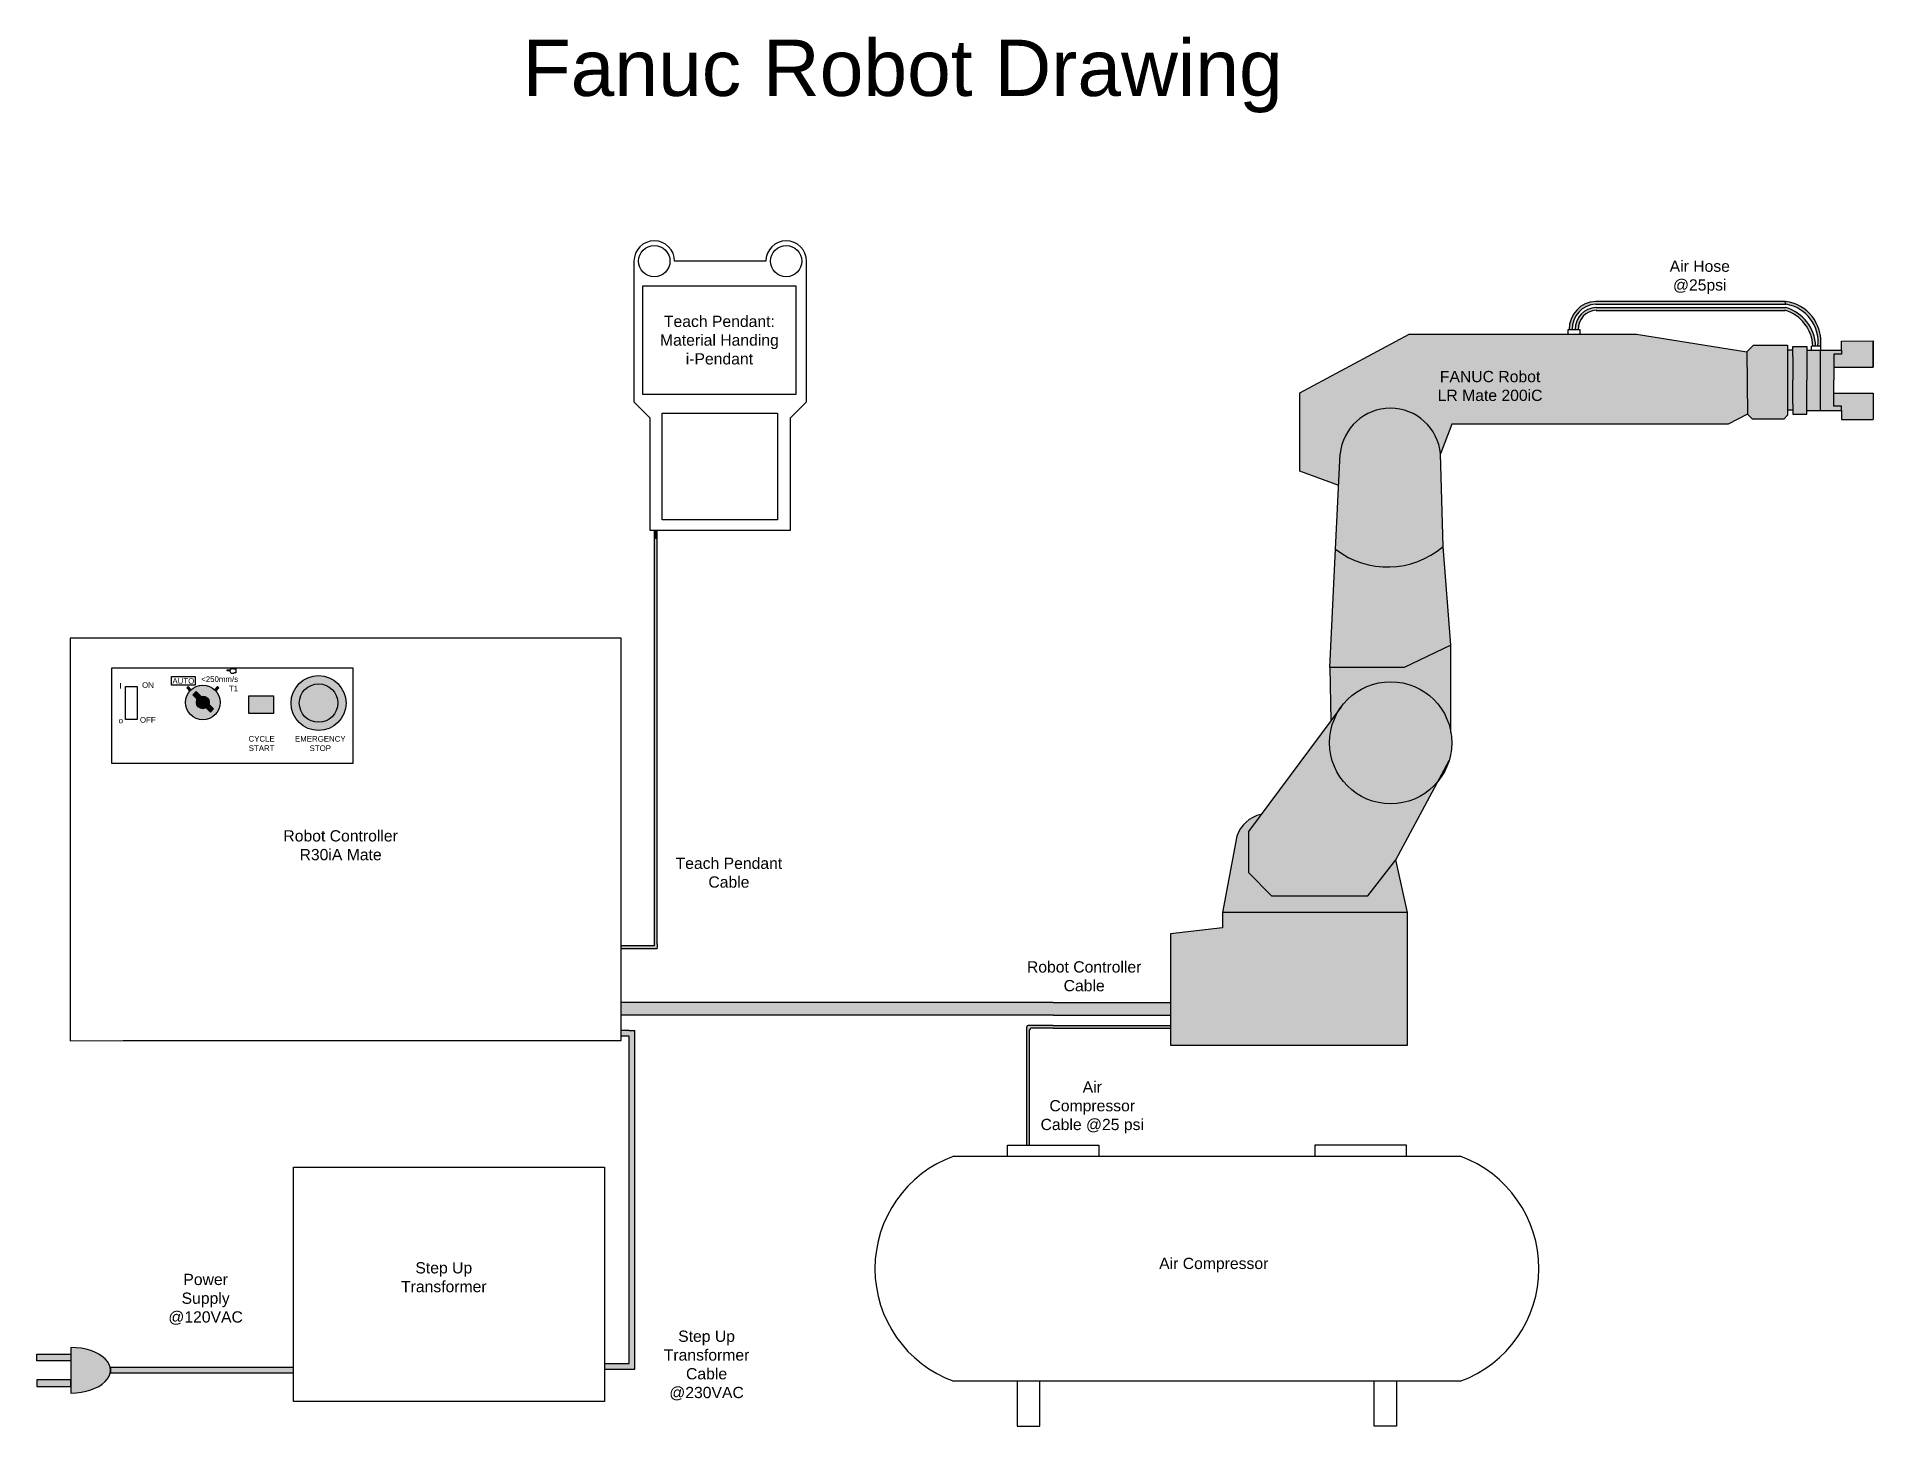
# Model space of a CAD drawing. Header units: inches. Extents: x 30.1 to 62.7, y 30.4 to 55.1.
import ezdxf

# ---------------------------------------------------------------- set-up
doc = ezdxf.new("R2010")
doc.units = ezdxf.units.IN
doc.header["$MEASUREMENT"] = 0
doc.styles.get("Standard").update_dxf_attribs({"font": 'arial.ttf'})

msp = doc.modelspace()

# ---------------------------------------------------------------- hatches: boundary and pattern name
at = {"lineweight": -3, "true_color": 0x2776bb}
h = msp.add_hatch(color=152, dxfattribs=at)
h.dxf.hatch_style = 1
h.paths.add_polyline_path([(61.142, 50.428), (60.259, 50.428), (57.778, 50.428), (57.772, 50.428, 0.406725), (57.301, 49.927), (57.353, 49.927, -0.407355), (57.774, 50.376), (57.778, 50.377), (60.259, 50.377), (61.142, 50.377)])
h = msp.add_hatch(color=152, dxfattribs=at)
h.dxf.hatch_style = 1
h.paths.add_polyline_path([(61.15, 50.318, 0.048096), (61.142, 50.319), (60.259, 50.319), (57.777, 50.319, 0.408695), (57.41, 49.927), (57.461, 49.927, -0.408842), (57.778, 50.268), (60.259, 50.268), (61.139, 50.268, -0.320048), (61.63, 49.633), (61.681, 49.633, 0.322249)])
h = msp.add_hatch(color=152, dxfattribs=at)
h.dxf.hatch_style = 1
h.paths.add_polyline_path([(61.142, 50.428), (61.142, 50.377), (61.158, 50.375, -0.396056), (61.722, 49.638), (61.722, 49.633), (61.772, 49.633, 0.405583)])
at = {"true_color": 0xf1eb1f}
h = msp.add_hatch(color=2, dxfattribs=at)
h.dxf.hatch_style = 1
h.paths.add_polyline_path([(54.218, 40.5), (54.966, 41.891, -0.703175), (53.041, 42.582, -0.160439), (53.254, 43.228), (51.599, 41.008), (51.599, 40.275), (52.01, 39.864), (53.72, 39.864)])
h.paths.add_polyline_path([(51.599, 40.275), (51.599, 41.008), (51.823, 41.308), (51.823, 41.308, 0.264633), (51.395, 40.922), (51.138, 39.564), (54.43, 39.564), (54.218, 40.5), (53.72, 39.864), (52.01, 39.864)])
h.paths.add_polyline_path([(55.214, 42.582, 1), (53.041, 42.582, 0.703175), (54.966, 41.891), (55.167, 42.265, 0.074117)])
h.paths.add_polyline_path([(55.199, 44.32), (54.369, 43.918), (53.048, 43.918), (53.065, 42.975), (53.254, 43.228, -0.660976), (55.199, 42.765)])
h.paths.add_polyline_path([(55.059, 46.072, -0.355464), (53.15, 46.021), (53.048, 43.918), (54.369, 43.918), (55.199, 44.32)])
h.paths.add_polyline_path([(55.014, 47.716, 0.911465), (53.232, 47.715), (53.15, 46.021, 0.355464), (55.059, 46.072)])
h.paths.add_polyline_path([(61.182, 49.648), (60.579, 49.648), (60.458, 49.528), (58.496, 49.843), (54.458, 49.843), (52.513, 48.801), (52.513, 47.409), (53.205, 47.157), (53.232, 47.715, -0.911465), (55.014, 47.716), (55.215, 48.247), (60.124, 48.247), (60.47, 48.42), (60.557, 48.334), (61.114, 48.334), (61.182, 48.402)])
at = {"true_color": 0x636466}
h = msp.add_hatch(color=251, dxfattribs=at)
h.dxf.hatch_style = 1
h.paths.add_polyline_path([(61.182, 49.648), (60.579, 49.648), (60.458, 49.528), (60.47, 48.42), (60.557, 48.334), (61.114, 48.334), (61.182, 48.402)])
at = {"true_color": 0xc7c8ca}
h = msp.add_hatch(color=9, dxfattribs=at)
h.dxf.hatch_style = 1
h.paths.add_polyline_path([(61.525, 49.628), (61.278, 49.628), (61.278, 49.448), (61.278, 49.025), (61.278, 48.602), (61.278, 48.423), (61.525, 48.423), (61.525, 49.025)])
h.paths.add_polyline_path([(62.705, 49.723), (62.143, 49.722), (62.143, 49.56), (62.143, 49.487), (62.003, 49.487), (62.003, 49.256), (62.705, 49.256)])
h.paths.add_polyline_path([(62.705, 48.794), (62.003, 48.794), (62.003, 48.563), (62.143, 48.563), (62.143, 48.49), (62.143, 48.328), (62.705, 48.327)])
at = {"true_color": 0x000000}
h = msp.add_hatch(color=18, dxfattribs=at)
h.dxf.hatch_style = 1
h.paths.add_polyline_path([(61.278, 49.448), (61.278, 49.559), (61.182, 49.559), (61.182, 48.491), (61.278, 48.491), (61.278, 48.602), (61.278, 49.025)])
h.paths.add_polyline_path([(62.003, 49.487), (62.143, 49.487), (62.143, 49.56), (62.003, 49.56), (61.764, 49.56), (61.764, 48.49), (62.003, 48.49), (62.143, 48.49), (62.143, 48.563), (62.003, 48.563), (62.003, 49.025)])
h = msp.add_hatch(color=17)
h.dxf.hatch_style = 1
h.paths.add_polyline_path([(61.764, 49.56), (61.525, 49.56), (61.525, 49.025), (61.525, 48.49), (61.764, 48.49)])
at = {"lineweight": -3, "true_color": 0x000000}
h = msp.add_hatch(color=18, dxfattribs=at)
h.dxf.hatch_style = 1
h.paths.add_polyline_path([(41.092, 46.359), (41.042, 46.359), (41.042, 46.205), (41.092, 46.199)])
h = msp.add_hatch(color=18, dxfattribs=at)
h.dxf.hatch_style = 1
h.paths.add_polyline_path([(41.092, 46.2), (41.042, 46.207), (41.042, 41.399), (41.092, 41.399)])
at = {"lineweight": -3, "true_color": 0xf1eb1f}
h = msp.add_hatch(color=2, dxfattribs=at)
h.dxf.hatch_style = 1
h.paths.add_polyline_path([(34.586, 43.288, 1), (35.562, 43.288, 1)])
h.paths.add_polyline_path([(35.416, 43.288, -1), (34.732, 43.288, -1)], flags=16)
at = {"lineweight": -3, "true_color": 0x000000}
h = msp.add_hatch(color=18, dxfattribs=at)
h.dxf.hatch_style = 1
h.paths.add_polyline_path([(32.71, 43.299, 1), (33.324, 43.299, 1)])
h.paths.add_polyline_path([(33.13, 43.299, -0.067977), (33.126, 43.268), (33.209, 43.185), (33.151, 43.127), (33.076, 43.202, -0.584361), (32.904, 43.299, -0.136989), (32.92, 43.357), (32.842, 43.435), (32.901, 43.494), (32.987, 43.408, -0.496161)], flags=16)
at = {"lineweight": -3, "true_color": 0xffffff}
h = msp.add_hatch(color=7, dxfattribs=at)
h.dxf.hatch_style = 1
h.paths.add_polyline_path([(32.755, 43.581), (32.73, 43.556), (32.785, 43.5, -0.02844), (32.81, 43.525)])
at = {"lineweight": -3, "true_color": 0x636466}
h = msp.add_hatch(color=251, dxfattribs=at)
h.dxf.hatch_style = 1
h.paths.add_polyline_path([(32.987, 43.408), (32.901, 43.494), (32.842, 43.435), (32.92, 43.357, -0.190956)])
h.paths.add_polyline_path([(32.987, 43.408, 0.190956), (32.92, 43.357), (33.076, 43.202, 0.190956), (33.126, 43.268)])
h.paths.add_polyline_path([(33.126, 43.268, -0.190956), (33.076, 43.202), (33.151, 43.127), (33.209, 43.185)])
at = {"lineweight": -3, "true_color": 0xc7c8ca}
h = msp.add_hatch(color=9, dxfattribs=at)
h.dxf.hatch_style = 1
h.paths.add_polyline_path([(32.987, 43.408), (33.126, 43.268, 0.067977), (33.13, 43.299, 0.496161)])
h.paths.add_polyline_path([(32.92, 43.357, 0.136989), (32.904, 43.299, 0.584361), (33.076, 43.202)])
at = {"lineweight": -3, "true_color": 0xffffff}
h = msp.add_hatch(color=7, dxfattribs=at)
h.dxf.hatch_style = 1
h.paths.add_polyline_path([(33.279, 43.581), (33.304, 43.556), (33.248, 43.5, 0.02844), (33.224, 43.525)])
at = {"lineweight": -3, "true_color": 0x139b48}
h = msp.add_hatch(color=114, dxfattribs=at)
h.dxf.hatch_style = 1
h.paths.add_polyline_path([(34.276, 43.103), (34.276, 43.415), (33.836, 43.415), (33.836, 43.103)])
at = {"lineweight": -3, "true_color": 0xed1f24}
h = msp.add_hatch(color=240, dxfattribs=at)
h.dxf.hatch_style = 1
h.paths.add_polyline_path([(34.732, 43.288, 1), (35.416, 43.288, 1)])
at = {"lineweight": -3, "true_color": 0x000000}
h = msp.add_hatch(color=18, dxfattribs=at)
h.dxf.hatch_style = 1
h.paths.add_polyline_path([(41.092, 41.399), (41.042, 41.399), (41.042, 38.978), (41.092, 38.978), (41.092, 39.008)])
at = {"true_color": 0x636466}
h = msp.add_hatch(color=251, dxfattribs=at)
h.dxf.hatch_style = 1
h.paths.add_polyline_path([(54.43, 39.564), (51.138, 39.564), (51.138, 39.293), (50.218, 39.187), (50.218, 37.21), (54.43, 37.21)])
at = {"lineweight": -3, "true_color": 0x000000}
h = msp.add_hatch(color=18, dxfattribs=at)
h.dxf.hatch_style = 1
h.paths.add_polyline_path([(41.092, 38.978), (41.042, 38.978), (40.451, 38.978), (40.451, 38.928), (41.092, 38.928)])
at = {"true_color": 0x000000}
h = msp.add_hatch(color=18, dxfattribs=at)
h.dxf.hatch_style = 1
h.paths.add_polyline_path([(48.13, 37.965), (40.451, 37.965), (40.451, 37.744), (48.13, 37.744)])
h = msp.add_hatch(color=18, dxfattribs=at)
h.dxf.hatch_style = 1
h.paths.add_polyline_path([(48.13, 37.965), (40.451, 37.965), (40.451, 37.744), (48.13, 37.744)])
at = {"lineweight": -3, "true_color": 0x000000}
h = msp.add_hatch(color=18, dxfattribs=at)
h.dxf.hatch_style = 1
h.paths.add_polyline_path([(48.13, 37.965), (40.451, 37.965), (40.451, 37.744), (48.13, 37.744), (50.218, 37.744), (50.218, 37.965)])
at = {"lineweight": -3, "true_color": 0x2776bb}
h = msp.add_hatch(color=152, dxfattribs=at)
h.dxf.hatch_style = 1
h.paths.add_polyline_path([(47.711, 37.483, -0.414214), (47.736, 37.508), (48.13, 37.508), (48.13, 37.558), (47.686, 37.558, 0.414214), (47.661, 37.533), (47.661, 35.43), (47.711, 35.43)])
h = msp.add_hatch(color=152, dxfattribs=at)
h.dxf.hatch_style = 1
h.paths.add_polyline_path([(50.218, 37.558), (48.13, 37.558), (47.686, 37.558, 0.414214), (47.661, 37.533), (47.661, 35.43), (47.711, 35.43), (47.711, 37.483, -0.414214), (47.736, 37.508), (48.13, 37.508), (50.218, 37.508)])
at = {"lineweight": -3, "true_color": 0x000000}
h = msp.add_hatch(color=18, dxfattribs=at)
h.dxf.hatch_style = 1
h.paths.add_polyline_path([(40.694, 36.671), (40.694, 37.466), (40.594, 37.466), (40.451, 37.466), (40.451, 37.366), (40.594, 37.366), (40.594, 36.771), (40.594, 31.552), (40.157, 31.552), (40.157, 31.452), (40.594, 31.452), (40.694, 31.452)])
at = {"lineweight": -3, "true_color": 0x939598}
h = msp.add_hatch(color=252, dxfattribs=at)
h.dxf.hatch_style = 1
h.paths.add_polyline_path([(30.671, 31.261), (30.065, 31.261), (30.065, 31.143), (30.671, 31.143)])
h.paths.add_polyline_path([(30.671, 31.717), (30.065, 31.717), (30.065, 31.599), (30.671, 31.599)])
at = {"lineweight": -3, "true_color": 0x000000}
h = msp.add_hatch(color=18, dxfattribs=at)
h.dxf.hatch_style = 1
edge = h.paths.add_edge_path()
edge.add_ellipse((30.671, 31.43), major_axis=(-0.707, 0), ratio=0.571935, start_angle=180, end_angle=270)
edge.add_line((30.671, 31.834), (30.671, 31.025))
edge.add_ellipse((30.671, 31.43), major_axis=(-0.707, 0), ratio=0.571935, start_angle=90, end_angle=180)
h = msp.add_hatch(color=18, dxfattribs=at)
h.dxf.hatch_style = 1
h.paths.add_polyline_path([(31.379, 31.48), (31.379, 31.38), (34.629, 31.38), (34.629, 31.48)])

# ---------------------------------------------------------------- linework, layer by layer
at = {"lineweight": -3}
for p, q in [((40.68, 51.142), (40.68, 48.642)), ((43.024, 51.142), (41.402, 51.142)), ((43.746, 48.642), (43.746, 51.142)), ((61.142, 50.377), (61.158, 50.375)), ((61.609, 49.56), (61.609, 49.633)), ((61.753, 49.633), (61.609, 49.633)), ((61.772, 49.633), (61.722, 49.633)), ((61.753, 49.633), (61.775, 49.633)), ((61.775, 49.56), (61.775, 49.633)), ((62.705, 49.723), (62.705, 49.256)), ((40.68, 48.642), (40.963, 48.359)), ((43.463, 48.359), (43.746, 48.642)), ((40.963, 48.359), (40.963, 46.359)), ((43.463, 46.359), (43.463, 48.359)), ((40.963, 46.359), (43.463, 46.359)), ((33.452, 43.859), (33.452, 43.881)), ((33.452, 43.881), (33.514, 43.881)), ((33.5, 43.859), (33.452, 43.859)), ((33.522, 43.815), (33.5, 43.859)), ((33.514, 43.881), (33.514, 43.904)), ((33.514, 43.904), (33.558, 43.904)), ((33.562, 43.815), (33.522, 43.815)), ((33.558, 43.904), (33.558, 43.904)), ((33.558, 43.904), (33.565, 43.897)), ((33.574, 43.827), (33.562, 43.815)), ((33.565, 43.897), (33.568, 43.894)), ((33.568, 43.894), (33.605, 43.894)), ((33.605, 43.827), (33.574, 43.827)), ((33.605, 43.894), (33.605, 43.884)), ((33.605, 43.884), (33.605, 43.827)), ((32.73, 43.556), (32.755, 43.581)), ((32.785, 43.5), (32.73, 43.556)), ((32.755, 43.581), (32.81, 43.525)), ((32.842, 43.435), (32.901, 43.494)), ((32.842, 43.435), (33.151, 43.127)), ((33.209, 43.185), (32.901, 43.494)), ((33.279, 43.581), (33.224, 43.525)), ((33.248, 43.5), (33.304, 43.556)), ((33.304, 43.556), (33.279, 43.581)), ((33.151, 43.127), (33.209, 43.185)), ((30.671, 31.834), (30.671, 31.025))]:
    msp.add_line(p, q, dxfattribs=at)
at = {"color": 152, "lineweight": -3, "true_color": 0x2776bb}
for p, q in [((57.772, 50.428), (57.778, 50.428)), ((57.774, 50.376), (57.778, 50.377)), ((57.778, 50.428), (60.259, 50.428)), ((57.778, 50.377), (60.259, 50.377)), ((57.778, 50.319), (60.259, 50.319)), ((57.778, 50.268), (60.259, 50.268)), ((60.259, 50.428), (61.142, 50.428)), ((60.259, 50.377), (61.142, 50.377)), ((60.259, 50.319), (61.142, 50.319)), ((60.259, 50.268), (61.142, 50.268)), ((61.142, 50.428), (61.142, 50.377)), ((61.722, 49.638), (61.722, 49.633)), ((48.13, 37.558), (47.686, 37.558)), ((47.686, 37.558), (47.686, 37.558)), ((48.13, 37.558), (50.218, 37.558)), ((47.661, 35.43), (47.661, 37.533)), ((47.661, 37.533), (47.661, 37.533)), ((47.711, 35.43), (47.711, 37.483)), ((48.13, 37.508), (47.736, 37.508)), ((48.13, 37.508), (50.218, 37.508))]:
    msp.add_line(p, q, dxfattribs=at)
for p, q in [((52.513, 48.801), (54.458, 49.843)), ((54.458, 49.843), (58.496, 49.843)), ((57.281, 49.843), (57.281, 49.927)), ((57.281, 49.927), (57.493, 49.927)), ((57.493, 49.927), (57.49, 49.843)), ((58.496, 49.843), (60.458, 49.528)), ((60.458, 49.528), (60.579, 49.648)), ((60.579, 49.648), (61.182, 49.648)), ((61.182, 49.648), (61.182, 48.402)), ((61.278, 49.448), (61.278, 49.628)), ((61.278, 49.628), (61.525, 49.628)), ((61.525, 49.628), (61.525, 49.025)), ((62.143, 49.722), (62.705, 49.723)), ((62.143, 49.56), (62.143, 49.722)), ((62.705, 49.256), (62.705, 49.723)), ((60.458, 49.528), (60.47, 48.42)), ((61.278, 49.559), (61.182, 49.559)), ((61.278, 49.448), (61.278, 49.025)), ((61.525, 49.56), (62.003, 49.56)), ((61.764, 49.56), (61.764, 48.49)), ((62.003, 49.56), (62.143, 49.56)), ((62.003, 49.487), (62.003, 49.025)), ((62.143, 49.487), (62.003, 49.487)), ((62.143, 49.56), (62.143, 49.487)), ((61.278, 48.602), (61.278, 49.025)), ((61.525, 48.423), (61.525, 49.025)), ((62.003, 49.256), (62.705, 49.256)), ((62.003, 48.563), (62.003, 49.025)), ((52.513, 47.409), (52.513, 48.801)), ((62.003, 48.794), (62.705, 48.794)), ((62.705, 48.794), (62.705, 48.327)), ((60.47, 48.42), (60.124, 48.247)), ((60.557, 48.334), (60.47, 48.42)), ((61.114, 48.334), (60.557, 48.334)), ((61.182, 48.402), (61.114, 48.334)), ((61.278, 48.491), (61.182, 48.491)), ((61.278, 48.602), (61.278, 48.423)), ((61.278, 48.423), (61.525, 48.423)), ((61.525, 48.49), (62.003, 48.49)), ((62.143, 48.563), (62.003, 48.563)), ((62.003, 48.49), (62.143, 48.49)), ((62.143, 48.49), (62.143, 48.563)), ((62.143, 48.49), (62.143, 48.328)), ((62.143, 48.328), (62.705, 48.327)), ((55.215, 48.247), (55.014, 47.716)), ((60.124, 48.247), (55.215, 48.247)), ((53.15, 46.021), (53.232, 47.715)), ((55.059, 46.072), (55.014, 47.716)), ((53.205, 47.157), (52.513, 47.409)), ((55.199, 44.32), (55.059, 46.072)), ((53.048, 43.918), (53.15, 46.021)), ((40.451, 44.439), (30.661, 44.439)), ((30.661, 44.439), (30.661, 37.282)), ((40.451, 37.289), (40.451, 44.439)), ((55.199, 44.32), (54.369, 43.918)), ((55.199, 42.765), (55.199, 44.32)), ((54.369, 43.918), (53.048, 43.918)), ((53.048, 43.918), (53.065, 42.975)), ((53.254, 43.228), (51.599, 41.008)), ((54.218, 40.5), (55.167, 42.265)), ((51.826, 41.309), (51.823, 41.308)), ((51.395, 40.922), (51.138, 39.564)), ((51.599, 41.008), (51.599, 40.275)), ((53.72, 39.864), (54.218, 40.5)), ((54.43, 39.564), (54.218, 40.5)), ((51.599, 40.275), (52.01, 39.864)), ((52.01, 39.864), (53.72, 39.864)), ((54.43, 39.564), (51.138, 39.564)), ((51.138, 39.564), (51.138, 39.293)), ((54.43, 37.21), (54.43, 39.564)), ((51.138, 39.293), (50.218, 39.187)), ((50.218, 39.187), (50.218, 37.21)), ((30.661, 37.282), (31.602, 37.289)), ((31.602, 37.289), (40.451, 37.289)), ((50.218, 37.21), (54.43, 37.21)), ((47.316, 35.235), (47.316, 35.43)), ((47.316, 35.43), (48.942, 35.43)), ((48.942, 35.43), (48.942, 35.235)), ((54.409, 35.43), (52.782, 35.43)), ((52.782, 35.43), (52.782, 35.235)), ((54.409, 35.235), (54.409, 35.43)), ((46.362, 35.235), (55.362, 35.235)), ((55.362, 31.235), (46.362, 31.235)), ((47.492, 31.235), (47.492, 30.435)), ((47.892, 30.435), (47.892, 31.235)), ((53.833, 30.435), (53.833, 31.235)), ((54.233, 31.235), (54.233, 30.435)), ((47.492, 30.435), (47.892, 30.435)), ((54.233, 30.435), (53.833, 30.435))]:
    msp.add_line(p, q)
at = {"color": 18, "lineweight": -3, "true_color": 0x000000}
for p, q in [((41.042, 38.978), (41.042, 46.359)), ((41.092, 39.008), (41.092, 46.359)), ((40.451, 38.978), (41.042, 38.978)), ((40.451, 38.928), (41.092, 38.928)), ((41.092, 39.008), (41.092, 38.928)), ((48.13, 37.965), (50.218, 37.965)), ((50.218, 37.965), (50.218, 37.744)), ((48.13, 37.744), (50.218, 37.744)), ((40.594, 37.466), (40.451, 37.466)), ((40.594, 37.366), (40.451, 37.366)), ((40.594, 37.466), (40.694, 37.466)), ((40.594, 36.771), (40.594, 37.366)), ((40.694, 36.671), (40.694, 37.466)), ((40.594, 31.552), (40.594, 36.771)), ((40.694, 31.452), (40.694, 36.671)), ((34.629, 31.48), (31.379, 31.48)), ((31.379, 31.48), (31.379, 31.38)), ((34.629, 31.38), (31.379, 31.38)), ((40.157, 31.552), (40.594, 31.552)), ((40.157, 31.452), (40.594, 31.452)), ((40.594, 31.452), (40.694, 31.452))]:
    msp.add_line(p, q, dxfattribs=at)
at = {"color": 18, "true_color": 0x000000}
for p, q in [((48.13, 37.965), (40.451, 37.965)), ((48.13, 37.744), (40.451, 37.744))]:
    msp.add_line(p, q, dxfattribs=at)
at = {"lineweight": -3}
for points in [[(40.839, 50.702), (43.557, 50.702), (43.557, 48.775), (40.839, 48.775)], [(41.18, 48.438), (43.229, 48.438), (43.229, 46.544), (41.18, 46.544)], [(31.402, 43.916), (35.686, 43.916), (35.686, 42.216), (31.402, 42.216)], [(32.46, 43.763), (32.883, 43.763), (32.883, 43.605), (32.46, 43.605)], [(31.644, 43.581), (31.851, 43.581), (31.851, 42.998), (31.644, 42.998)], [(33.836, 43.415), (34.276, 43.415), (34.276, 43.103), (33.836, 43.103)], [(34.629, 35.042), (40.157, 35.042), (40.157, 30.872), (34.629, 30.872)], [(30.671, 31.599), (30.065, 31.599), (30.065, 31.717), (30.671, 31.717)], [(30.671, 31.261), (30.065, 31.261), (30.065, 31.143), (30.671, 31.143)]]:
    msp.add_lwpolyline(points, close=True, dxfattribs=at)
for centre, radius in [((41.041, 51.142), 0.279), ((43.385, 51.142), 0.279), ((35.074, 43.288), 0.488), ((33.017, 43.299), 0.307), ((33.017, 43.299), 0.113), ((35.074, 43.288), 0.342)]:
    msp.add_circle(centre, radius, dxfattribs=at)
msp.add_circle((54.128, 42.582), 1.086)
for centre in [(41.041, 51.142), (43.385, 51.142)]:
    msp.add_arc(centre, 0.361, 0, 180, dxfattribs=at)
at = {"color": 152, "lineweight": -3, "true_color": 0x2776bb}
for centre, radius, start, end in [((57.794, 49.936), 0.492, 92.535, 181.4652), ((57.794, 49.936), 0.441, 92.535, 181.4652), ((57.794, 49.936), 0.384, 92.535, 181.4652), ((57.794, 49.936), 0.333, 92.535, 181.4652), ((60.939, 49.606), 0.692, 2.2254, 73.518), ((61.048, 49.706), 0.728, 354.2149, 82.5214), ((61.141, 50.281), 0.0382, 76.2518, 87.2662), ((60.939, 49.606), 0.743, 2.0721, 73.518), ((61.048, 49.706), 0.678, 354.2149, 80.6403), ((47.686, 37.533), 0.025, 90, 180), ((47.736, 37.483), 0.025, 90, 180)]:
    msp.add_arc(centre, radius, start, end, dxfattribs=at)
for centre, radius, start, end in [((54.123, 47.633), 0.895, 5.3367, 174.729), ((54.073, 47.219), 1.513, 232.3871, 310.6609), ((51.948, 40.74), 0.582, 102.4271, 161.7242), ((47.091, 33.235), 2.129, 110.016, 249.984), ((54.634, 33.235), 2.129, 290.016, 69.984)]:
    msp.add_arc(centre, radius, start, end)
at = {"lineweight": -3}
msp.add_ellipse((30.671, 31.43), major_axis=(-0.707, 0), ratio=0.571935, start_param=1.570796, end_param=4.712389, dxfattribs=at)

# ---------------------------------------------------------------- texts
for s, width, insert, char_height, attachment_point in [('{\\C256;\\c0;Fanuc Robot Drawing}', 31.15008, (45.456, 54.427), 1, 5), ('{\\C256;\\c0;Teach Pendant: Material Handing i-Pendant}', 2.71758, (42.198, 49.738), 0.2, 5), ('<250mm/s\\PT1', 0.42301, (33.644, 43.63), 0.1, 6), ('I', 0.12517, (31.554, 43.593), 0.1, 5), ('ON', 0.12517, (32.042, 43.608), 0.1, 5), ('AUTO', 0.27715, (32.477, 43.731), 0.1, 1), ('o', 0.12517, (31.56, 42.977), 0.1, 5), ('OFF', 0.12517, (32.039, 42.988), 0.1, 5), ('CYCLE^JSTART', 0.77247, (34.062, 42.569), 0.1, 5), ('EMERGENCY\\PSTOP', 0.77247, (35.105, 42.568), 0.1, 5), ('{\\C256;\\c0;Robot Controller\\PR30iA Mate}', 2.55681, (35.466, 40.76), 0.2, 5), ('{\\C256;\\c0;Teach Pendant Cable}', 2.19754, (42.367, 40.273), 0.2, 5), ('{\\C256;\\c0;Robot Controller\\PCable}', 2.55681, (48.681, 38.431), 0.2, 5), ('{\\C256;\\c0;Step Up Transformer}', 1.27533, (37.3, 33.083), 0.2, 5), ('{\\C256;\\c0;Power Supply\\P@120VAC}', 1.27533, (33.067, 32.691), 0.2, 5), ('{\\C256;\\c0;Step Up Transformer Cable @230VAC}', 1.27533, (41.97, 31.515), 0.2, 5)]:
    msp.add_mtext_dynamic_manual_height_columns(s, width=width, gutter_width=1, heights=[0], dxfattribs=dict(at, insert=insert, char_height=char_height, attachment_point=attachment_point))
at = {"color": 18, "lineweight": -3, "true_color": 0x000000, "char_height": 0.2, "attachment_point": 5}
for s, width, insert in [('Air Hose @25psi', 1.72158, (59.622, 50.856)), ('FANUC Robot\\PLR Mate 200iC', 4.85269, (55.895, 48.923)), ('Air Compressor Cable @25 psi', 1.93454, (48.825, 36.102)), ('Air Compressor ', 1.93454, (50.984, 33.299))]:
    msp.add_mtext_dynamic_manual_height_columns(s, width=width, gutter_width=1, heights=[0], dxfattribs=dict(at, insert=insert))

doc.saveas('drawing.dxf')
